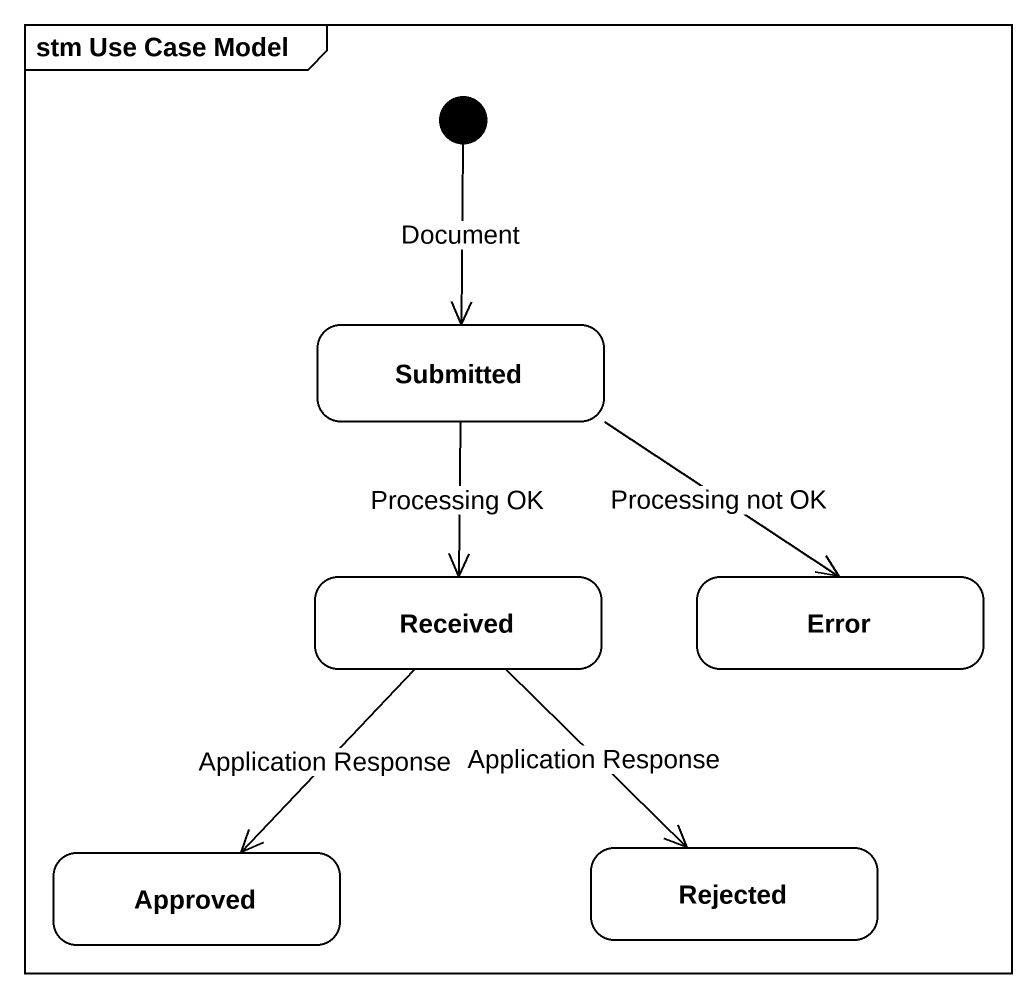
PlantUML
@startuml
mainframe stm Use Case Model
hide empty description
state Submitted
state Received
state Error
state Approved
state Rejected
[*] --> Submitted : Document
Submitted --> Received : Processing OK
Submitted --> Error : Processing not OK
Received --> Approved : Application Response
Received --> Rejected : Application Response
@enduml
